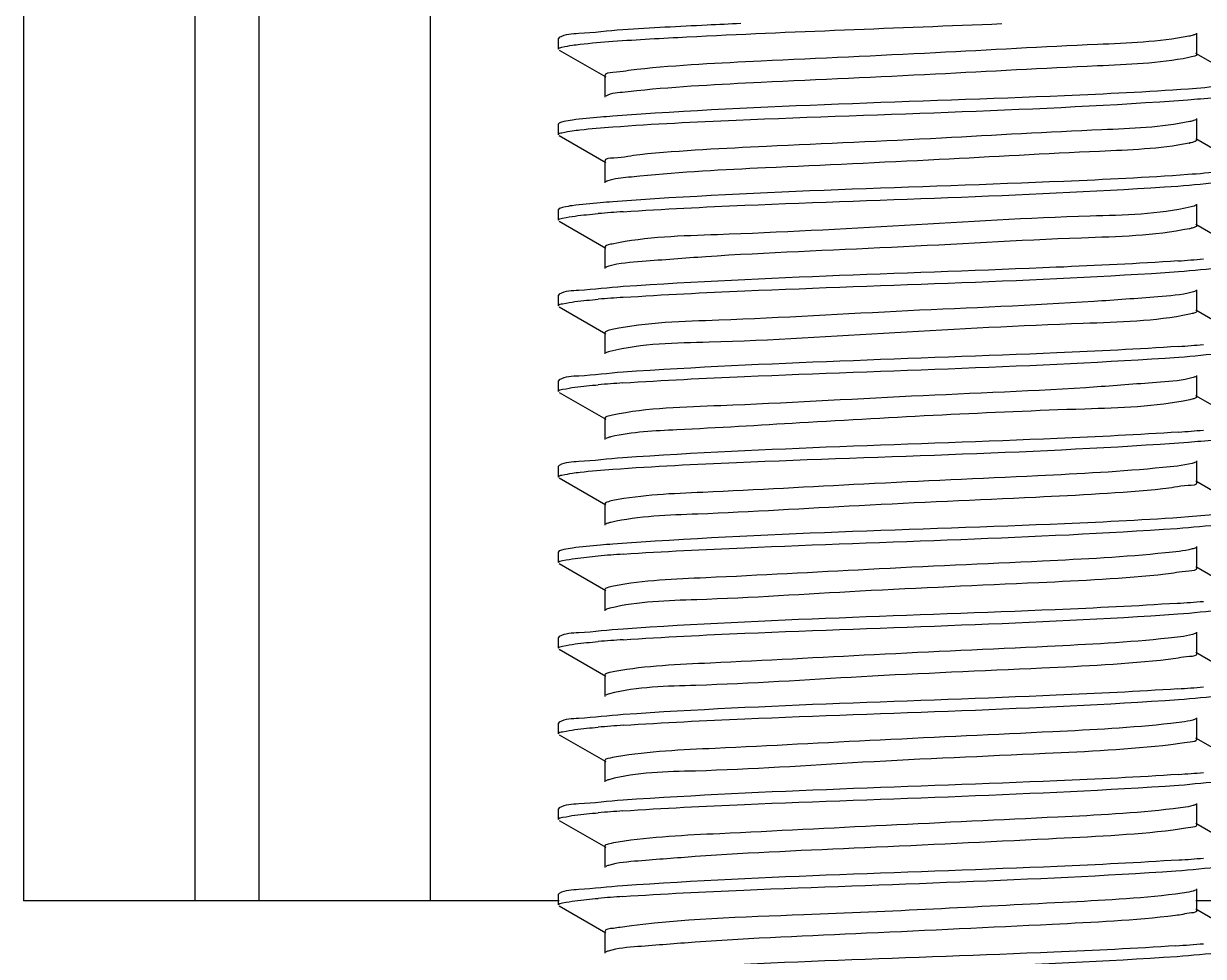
# Model space of a CAD drawing. Extents: x 54907 to 703237, y -798661 to -546661.
# Drawn here: x 370153.7 to 370508.3, y -582503.1 to -582222.8 of the extents above; entities that cross this region are included whole.
import ezdxf

# ---------------------------------------------------------------- set-up
doc = ezdxf.new("R2010")
doc.units = 0
doc.header["$LTSCALE"] = 1000
doc.header["$MEASUREMENT"] = 0

# ---------------------------------------------------------------- blocks, each defined once
blk = doc.blocks.new('gfhhrryyfd')
at = {"linetype": 'Continuous'}
for p, q in [((3693152.86, -1741005.43), (3693152.86, -1744418.97)), ((3693187.15, -1741005.43), (3693187.15, -1744418.97)), ((3693200.01, -1741005.43), (3693200.01, -1744418.97)), ((3693234.3, -1741005.43), (3693234.3, -1744418.97)), ((3693260.18, -1744246), (3693260.01, -1744246.19)), ((3693260.01, -1744248.33), (3693260.01, -1744246.19)), ((3693260.01, -1744248.33), (3693260.01, -1744246.19)), ((3693387.9, -1744249.4), (3693387.9, -1744245.12)), ((3693260.18, -1744248.52), (3693269.48, -1744253.91)), ((3693397.01, -1744254.57), (3693387.71, -1744249.19)), ((3693269.29, -1744253.69), (3693269.29, -1744257.98)), ((3693387.9, -1744266.55), (3693387.9, -1744262.26)), ((3693260.18, -1744263.15), (3693260.01, -1744263.33)), ((3693260.01, -1744265.48), (3693260.01, -1744263.33)), ((3693260.01, -1744265.48), (3693260.01, -1744263.33)), ((3693260.18, -1744265.66), (3693269.48, -1744271.05)), ((3693397.01, -1744271.72), (3693387.71, -1744266.33)), ((3693269.29, -1744270.83), (3693269.29, -1744275.12)), ((3693387.9, -1744283.69), (3693387.9, -1744279.41)), ((3693260.18, -1744280.29), (3693260.01, -1744280.48)), ((3693260.01, -1744282.62), (3693260.01, -1744280.48)), ((3693260.01, -1744282.62), (3693260.01, -1744280.48)), ((3693260.18, -1744282.81), (3693269.48, -1744288.2)), ((3693397.01, -1744288.86), (3693387.71, -1744283.48)), ((3693269.29, -1744287.98), (3693269.29, -1744292.27)), ((3693260.18, -1744297.44), (3693260.01, -1744297.62)), ((3693260.01, -1744299.77), (3693260.01, -1744297.62)), ((3693260.01, -1744299.77), (3693260.01, -1744297.62)), ((3693387.9, -1744300.84), (3693387.9, -1744296.55)), ((3693260.18, -1744299.95), (3693269.48, -1744305.34)), ((3693397.01, -1744306.01), (3693387.71, -1744300.62)), ((3693386.99, -1744301.32), (3693386.43, -1744301.45)), ((3693269.29, -1744305.12), (3693269.29, -1744309.41)), ((3693260.18, -1744314.58), (3693260.01, -1744314.77)), ((3693260.01, -1744316.91), (3693260.01, -1744314.77)), ((3693260.01, -1744316.91), (3693260.01, -1744314.77)), ((3693387.9, -1744317.98), (3693387.9, -1744313.7)), ((3693260.18, -1744317.1), (3693269.48, -1744322.49)), ((3693387.18, -1744318.41), (3693386.46, -1744318.59)), ((3693397.01, -1744323.15), (3693387.71, -1744317.77)), ((3693269.29, -1744322.27), (3693269.29, -1744326.56)), ((3693387.9, -1744335.13), (3693387.9, -1744330.84)), ((3693260.18, -1744331.73), (3693260.01, -1744331.91)), ((3693260.01, -1744334.06), (3693260.01, -1744331.91)), ((3693260.01, -1744334.06), (3693260.01, -1744331.91)), ((3693260.18, -1744334.25), (3693269.48, -1744339.63)), ((3693397.01, -1744340.3), (3693387.71, -1744334.91)), ((3693269.29, -1744339.42), (3693269.29, -1744343.7)), ((3693387.9, -1744352.27), (3693387.9, -1744347.99)), ((3693260.18, -1744348.87), (3693260.01, -1744349.06)), ((3693260.01, -1744351.2), (3693260.01, -1744349.06)), ((3693260.01, -1744351.2), (3693260.01, -1744349.06)), ((3693260.18, -1744351.39), (3693269.48, -1744356.78)), ((3693397.01, -1744357.44), (3693387.71, -1744352.06)), ((3693269.29, -1744356.56), (3693269.29, -1744360.85)), ((3693260.18, -1744366.02), (3693260.01, -1744366.2)), ((3693260.01, -1744368.35), (3693260.01, -1744366.2)), ((3693260.01, -1744368.35), (3693260.01, -1744366.2)), ((3693387.9, -1744369.42), (3693387.9, -1744365.13)), ((3693260.18, -1744368.54), (3693269.48, -1744373.92)), ((3693397.01, -1744374.59), (3693387.71, -1744369.2)), ((3693269.29, -1744373.71), (3693269.29, -1744377.99)), ((3693260.18, -1744383.16), (3693260.01, -1744383.35)), ((3693260.01, -1744385.49), (3693260.01, -1744383.35)), ((3693260.01, -1744385.49), (3693260.01, -1744383.35)), ((3693387.9, -1744386.56), (3693387.9, -1744382.28)), ((3693260.18, -1744385.68), (3693269.48, -1744391.07)), ((3693397.01, -1744391.73), (3693387.71, -1744386.35)), ((3693269.29, -1744390.85), (3693269.29, -1744395.14)), ((3693387.9, -1744403.71), (3693387.9, -1744399.42)), ((3693260.18, -1744400.31), (3693260.01, -1744400.5)), ((3693260.01, -1744402.64), (3693260.01, -1744400.5)), ((3693260.01, -1744402.64), (3693260.01, -1744400.5)), ((3693260.18, -1744402.83), (3693269.48, -1744408.21)), ((3693397.01, -1744408.88), (3693387.71, -1744403.49)), ((3693269.29, -1744408), (3693269.29, -1744412.28)), ((3693387.9, -1744420.86), (3693387.9, -1744416.57)), ((3693260.18, -1744418.97), (3693152.86, -1744418.97)), ((3693260.18, -1744417.45), (3693260.01, -1744417.64)), ((3693260.01, -1744419.78), (3693260.01, -1744417.64)), ((3693260.01, -1744419.78), (3693260.01, -1744417.64)), ((3693504.33, -1744418.97), (3693387.71, -1744418.97)), ((3693260.18, -1744419.97), (3693269.48, -1744425.36)), ((3693397.01, -1744426.03), (3693387.71, -1744420.64)), ((3693269.29, -1744425.14), (3693269.29, -1744429.43))]:
    blk.add_line(p, q, dxfattribs=at)
for centre, radius, start, end in [((3693383.36, -1744252.41), 15.06, 281.3918, 282.1324), ((3693292.7, -1744575.57), 295.31, 93.8282, 94.8033), ((3693383.82, -1744271.74), 12.83, 281.5512, 283.2684), ((3693364.4, -1743995.01), 296.41, 273.8155, 274.8057), ((3693292.67, -1744592.33), 294.92, 93.8318, 94.8034), ((3693364.54, -1744013.95), 294.61, 273.8332, 274.8048), ((3693292.6, -1744608.59), 294.04, 93.84, 94.8036), ((3693364.61, -1744031.95), 293.75, 273.8425, 274.8038), ((3693292.69, -1744644.04), 295.2, 93.8293, 94.8034), ((3693364.17, -1744060.72), 299.29, 273.7884, 274.8061), ((3693292.7, -1744661.3), 295.32, 93.8282, 94.8033), ((3693364.39, -1744080.66), 296.48, 273.8148, 274.8057), ((3693292.67, -1744678.07), 294.94, 93.8316, 94.8034), ((3693364.54, -1744099.63), 294.65, 273.8328, 274.8049), ((3693292.6, -1744694.36), 294.08, 93.8397, 94.8036), ((3693364.61, -1744117.66), 293.77, 273.8424, 274.8038), ((3693292.63, -1744711.84), 294.42, 93.8365, 94.8036), ((3693363.87, -1744125.53), 303.07, 273.7545, 274.8058)]:
    blk.add_arc(centre, radius, start, end, dxfattribs=at)
for points, knots in [([(3693270.91, -1744246.77), (3693275.85, -1744246.41), (3693301.81, -1744244.99), (3693327.8, -1744244.1), (3693348.82, -1744243.23)], [0, 0, 0, 0, 0.190688, 1, 1, 1, 1]), ([(3693296.55, -1744243.23), (3693294.3, -1744243.33), (3693286.41, -1744243.7), (3693278.53, -1744244.1), (3693272.9, -1744244.49)], [0, 0, 0, 0, 0.286076, 1, 1, 1, 1]), ([(3693272.9, -1744244.49), (3693269.96, -1744244.69), (3693265.83, -1744245.26), (3693261.33, -1744245.34), (3693260.18, -1744246)], [0, 0, 0, 0, 0.690228, 1, 1, 1, 1]), ([(3693386.26, -1744245.76), (3693380.25, -1744246.94), (3693363.23, -1744247.53), (3693334.73, -1744249.21), (3693303.95, -1744250.55), (3693284, -1744251.57), (3693275.73, -1744252.41)], [0, 0, 0, 0, 0.165781, 0.45908, 0.774887, 1, 1, 1, 1]), ([(3693387.71, -1744245.33), (3693387.54, -1744245.43), (3693387.05, -1744245.59), (3693386.56, -1744245.7), (3693386.26, -1744245.76)], [0, 0, 0, 0, 0.387259, 1, 1, 1, 1]), ([(3693260.01, -1744248.33), (3693260.01, -1744248.06), (3693261.37, -1744247.84), (3693262.09, -1744247.65), (3693262.79, -1744247.55)], [0, 0, 0, 0, 0.274524, 1, 1, 1, 1]), ([(3693262.79, -1744247.55), (3693263.3, -1744247.48), (3693266, -1744247.15), (3693268.71, -1744246.93), (3693270.91, -1744246.77)], [0, 0, 0, 0, 0.191293, 1, 1, 1, 1]), ([(3693386.26, -1744250.05), (3693380.25, -1744251.23), (3693363.23, -1744251.82), (3693334.73, -1744253.5), (3693303.95, -1744254.83), (3693284, -1744255.85), (3693275.73, -1744256.69)], [0, 0, 0, 0, 0.165781, 0.45908, 0.774887, 1, 1, 1, 1]), ([(3693387.89, -1744249.4), (3693387.89, -1744249.58), (3693387.15, -1744249.85), (3693386.67, -1744249.96), (3693386.26, -1744250.05)], [0, 0, 0, 0, 0.291748, 1, 1, 1, 1]), ([(3693275.73, -1744252.41), (3693274.12, -1744252.57), (3693272.61, -1744253.05), (3693269.29, -1744253.1), (3693269.3, -1744253.69)], [0, 0, 0, 0, 0.734361, 1, 1, 1, 1]), ([(3693394.37, -1744255.54), (3693393.85, -1744255.62), (3693391.14, -1744255.95), (3693388.41, -1744256.16), (3693386.21, -1744256.33)], [0, 0, 0, 0, 0.191424, 1, 1, 1, 1]), ([(3693275.73, -1744256.69), (3693274.94, -1744256.77), (3693272.88, -1744257.07), (3693270.62, -1744257.09), (3693269.48, -1744257.76)], [0, 0, 0, 0, 0.375377, 1, 1, 1, 1]), ([(3693386.21, -1744256.33), (3693377.94, -1744256.93), (3693339.5, -1744258.81), (3693301.01, -1744259.56), (3693270.91, -1744261.77)], [0, 0, 0, 0, 0.215525, 1, 1, 1, 1]), ([(3693386.11, -1744258.48), (3693386.96, -1744258.41), (3693389.7, -1744258.2), (3693392.45, -1744257.96), (3693394.34, -1744257.69)], [0, 0, 0, 0, 0.307299, 1, 1, 1, 1]), ([(3693270.87, -1744263.92), (3693279.11, -1744263.31), (3693317.53, -1744261.44), (3693356, -1744260.68), (3693386.11, -1744258.48)], [0, 0, 0, 0, 0.214845, 1, 1, 1, 1]), ([(3693262.79, -1744262.55), (3693262.22, -1744262.63), (3693261.35, -1744262.79), (3693260.45, -1744262.99), (3693260.18, -1744263.15)], [0, 0, 0, 0, 0.643035, 1, 1, 1, 1]), ([(3693270.91, -1744261.77), (3693270.07, -1744261.84), (3693267.36, -1744262.05), (3693264.65, -1744262.29), (3693262.79, -1744262.55)], [0, 0, 0, 0, 0.307528, 1, 1, 1, 1]), ([(3693386.52, -1744262.85), (3693380.74, -1744264.09), (3693363.99, -1744264.59), (3693335.77, -1744266.33), (3693304.88, -1744267.64), (3693284.72, -1744268.67), (3693276.28, -1744269.5)], [0, 0, 0, 0, 0.160645, 0.451989, 0.769743, 1, 1, 1, 1]), ([(3693387.71, -1744262.48), (3693387.56, -1744262.56), (3693387.17, -1744262.7), (3693386.77, -1744262.8), (3693386.52, -1744262.85)], [0, 0, 0, 0, 0.396009, 1, 1, 1, 1]), ([(3693260.01, -1744265.48), (3693260.01, -1744265.21), (3693261.37, -1744264.98), (3693262.09, -1744264.8), (3693262.78, -1744264.7)], [0, 0, 0, 0, 0.274583, 1, 1, 1, 1]), ([(3693262.78, -1744264.7), (3693263.29, -1744264.63), (3693265.98, -1744264.3), (3693268.69, -1744264.08), (3693270.87, -1744263.92)], [0, 0, 0, 0, 0.191287, 1, 1, 1, 1]), ([(3693386.33, -1744267.18), (3693380.44, -1744268.36), (3693363.64, -1744268.93), (3693335.4, -1744270.62), (3693304.67, -1744271.94), (3693284.66, -1744272.96), (3693276.28, -1744273.78)], [0, 0, 0, 0, 0.163506, 0.454907, 0.771081, 1, 1, 1, 1]), ([(3693387.89, -1744266.55), (3693387.89, -1744266.7), (3693387.29, -1744266.96), (3693386.87, -1744267.06), (3693386.52, -1744267.14)], [0, 0, 0, 0, 0.29759, 1, 1, 1, 1]), ([(3693276.28, -1744269.5), (3693274.54, -1744269.67), (3693272.91, -1744270.2), (3693269.29, -1744270.2), (3693269.3, -1744270.83)], [0, 0, 0, 0, 0.735005, 1, 1, 1, 1]), ([(3693269.89, -1744274.73), (3693269.82, -1744274.76), (3693269.67, -1744274.81), (3693269.54, -1744274.87), (3693269.48, -1744274.9)], [0, 0, 0, 0, 0.560435, 1, 1, 1, 1]), ([(3693276.28, -1744273.78), (3693275.54, -1744273.86), (3693273.41, -1744274.1), (3693271.23, -1744274.3), (3693269.89, -1744274.73)], [0, 0, 0, 0, 0.346657, 1, 1, 1, 1]), ([(3693386.11, -1744273.48), (3693377.83, -1744274.08), (3693339.41, -1744275.95), (3693300.94, -1744276.71), (3693270.87, -1744278.92)], [0, 0, 0, 0, 0.21594, 1, 1, 1, 1]), ([(3693384.12, -1744275.76), (3693387.11, -1744275.56), (3693391.29, -1744274.98), (3693395.85, -1744274.9), (3693397.01, -1744274.24)], [0, 0, 0, 0, 0.690459, 1, 1, 1, 1]), ([(3693394.34, -1744272.69), (3693393.82, -1744272.77), (3693391.08, -1744273.1), (3693388.33, -1744273.32), (3693386.11, -1744273.48)], [0, 0, 0, 0, 0.191494, 1, 1, 1, 1]), ([(3693272.98, -1744280.92), (3693281.09, -1744280.36), (3693318.14, -1744278.58), (3693355.23, -1744277.72), (3693384.12, -1744275.76)], [0, 0, 0, 0, 0.219125, 1, 1, 1, 1]), ([(3693270.87, -1744278.92), (3693270.04, -1744278.98), (3693267.34, -1744279.2), (3693264.64, -1744279.44), (3693262.78, -1744279.7)], [0, 0, 0, 0, 0.307539, 1, 1, 1, 1]), ([(3693260.01, -1744282.62), (3693260.01, -1744282.31), (3693261.66, -1744282.1), (3693262.5, -1744281.88), (3693263.33, -1744281.77)], [0, 0, 0, 0, 0.271491, 1, 1, 1, 1]), ([(3693262.78, -1744279.7), (3693262.21, -1744279.78), (3693261.34, -1744279.93), (3693260.45, -1744280.13), (3693260.18, -1744280.29)], [0, 0, 0, 0, 0.642904, 1, 1, 1, 1]), ([(3693386.77, -1744279.94), (3693380.17, -1744281.5), (3693360.81, -1744281.76), (3693329.25, -1744283.7), (3693297.36, -1744285.47), (3693277.65, -1744285.93), (3693270.74, -1744287.38)], [0, 0, 0, 0, 0.174762, 0.494833, 0.817817, 1, 1, 1, 1]), ([(3693387.71, -1744279.62), (3693387.59, -1744279.69), (3693387.28, -1744279.81), (3693386.96, -1744279.89), (3693386.77, -1744279.94)], [0, 0, 0, 0, 0.405964, 1, 1, 1, 1]), ([(3693386.39, -1744284.31), (3693379.32, -1744285.76), (3693359.25, -1744286.2), (3693327.05, -1744288.23), (3693297.6, -1744289.25), (3693278.79, -1744290.75), (3693272.24, -1744291.21), (3693270.08, -1744291.82)], [0, 0, 0, 0, 0.185871, 0.51286, 0.832554, 0.942221, 1, 1, 1, 1]), ([(3693387.89, -1744283.69), (3693387.89, -1744283.82), (3693387.41, -1744284.07), (3693387.05, -1744284.16), (3693386.77, -1744284.23)], [0, 0, 0, 0, 0.304804, 1, 1, 1, 1]), ([(3693270.74, -1744287.38), (3693270.37, -1744287.45), (3693269.94, -1744287.55), (3693269.3, -1744287.82), (3693269.3, -1744287.98)], [0, 0, 0, 0, 0.704965, 1, 1, 1, 1]), ([(3693384.12, -1744290.76), (3693376, -1744291.31), (3693338.95, -1744293.1), (3693301.86, -1744293.95), (3693272.98, -1744295.92)], [0, 0, 0, 0, 0.219533, 1, 1, 1, 1]), ([(3693384.24, -1744292.9), (3693387.2, -1744292.7), (3693391.34, -1744292.12), (3693395.86, -1744292.04), (3693397.01, -1744291.38)], [0, 0, 0, 0, 0.690288, 1, 1, 1, 1]), ([(3693270.08, -1744291.82), (3693269.96, -1744291.86), (3693269.76, -1744291.92), (3693269.56, -1744292), (3693269.48, -1744292.05)], [0, 0, 0, 0, 0.574666, 1, 1, 1, 1]), ([(3693272.96, -1744298.06), (3693281.08, -1744297.51), (3693318.17, -1744295.72), (3693355.31, -1744294.87), (3693384.24, -1744292.9)], [0, 0, 0, 0, 0.219209, 1, 1, 1, 1]), ([(3693272.98, -1744295.92), (3693270.02, -1744296.12), (3693265.86, -1744296.7), (3693261.33, -1744296.77), (3693260.18, -1744297.44)], [0, 0, 0, 0, 0.69034, 1, 1, 1, 1]), ([(3693386.99, -1744297.03), (3693384.75, -1744297.62), (3693378.1, -1744298.11), (3693359.17, -1744299.57), (3693329.77, -1744300.62), (3693297.71, -1744302.63), (3693277.78, -1744303.06), (3693270.77, -1744304.52)], [0, 0, 0, 0, 0.059564, 0.170353, 0.490239, 0.815661, 1, 1, 1, 1]), ([(3693387.71, -1744296.77), (3693387.61, -1744296.82), (3693387.38, -1744296.92), (3693387.13, -1744296.99), (3693386.99, -1744297.03)], [0, 0, 0, 0, 0.417288, 1, 1, 1, 1]), ([(3693260.01, -1744299.77), (3693260.01, -1744299.45), (3693261.66, -1744299.25), (3693262.49, -1744299.02), (3693263.32, -1744298.92)], [0, 0, 0, 0, 0.271519, 1, 1, 1, 1]), ([(3693387.89, -1744300.84), (3693387.89, -1744300.95), (3693387.52, -1744301.18), (3693387.22, -1744301.26), (3693386.99, -1744301.32)], [0, 0, 0, 0, 0.313757, 1, 1, 1, 1]), ([(3693386.43, -1744301.45), (3693379.46, -1744302.9), (3693359.62, -1744303.36), (3693327.58, -1744305.11), (3693296.06, -1744307.14), (3693276.75, -1744307.27), (3693270.28, -1744308.91)], [0, 0, 0, 0, 0.183514, 0.508051, 0.828043, 1, 1, 1, 1]), ([(3693270.77, -1744304.52), (3693270.39, -1744304.59), (3693269.95, -1744304.69), (3693269.3, -1744304.97), (3693269.3, -1744305.12)], [0, 0, 0, 0, 0.705452, 1, 1, 1, 1]), ([(3693384.24, -1744307.9), (3693376.12, -1744308.45), (3693339.03, -1744310.24), (3693301.89, -1744311.1), (3693272.96, -1744313.06)], [0, 0, 0, 0, 0.219183, 1, 1, 1, 1]), ([(3693270.28, -1744308.91), (3693270.12, -1744308.95), (3693269.85, -1744309.03), (3693269.58, -1744309.14), (3693269.48, -1744309.19)], [0, 0, 0, 0, 0.587032, 1, 1, 1, 1]), ([(3693272.91, -1744315.21), (3693281.03, -1744314.66), (3693318.16, -1744312.87), (3693355.34, -1744312.01), (3693384.3, -1744310.04)], [0, 0, 0, 0, 0.219118, 1, 1, 1, 1]), ([(3693384.3, -1744310.04), (3693387.24, -1744309.84), (3693391.37, -1744309.27), (3693395.86, -1744309.19), (3693397.01, -1744308.53)], [0, 0, 0, 0, 0.690194, 1, 1, 1, 1]), ([(3693272.96, -1744313.06), (3693270, -1744313.27), (3693265.85, -1744313.84), (3693261.33, -1744313.92), (3693260.18, -1744314.58)], [0, 0, 0, 0, 0.690307, 1, 1, 1, 1]), ([(3693387.18, -1744314.12), (3693385.07, -1744314.75), (3693378.57, -1744315.19), (3693359.83, -1744316.71), (3693330.36, -1744317.72), (3693298.08, -1744319.75), (3693277.93, -1744320.2), (3693270.82, -1744321.65)], [0, 0, 0, 0, 0.056727, 0.165723, 0.485276, 0.813183, 1, 1, 1, 1]), ([(3693387.71, -1744313.91), (3693387.64, -1744313.96), (3693387.46, -1744314.03), (3693387.29, -1744314.09), (3693387.18, -1744314.12)], [0, 0, 0, 0, 0.430302, 1, 1, 1, 1]), ([(3693260.01, -1744316.91), (3693260.01, -1744316.6), (3693261.65, -1744316.4), (3693262.48, -1744316.17), (3693263.31, -1744316.06)], [0, 0, 0, 0, 0.271583, 1, 1, 1, 1]), ([(3693386.46, -1744318.59), (3693379.58, -1744320.03), (3693353.33, -1744320.69), (3693319.14, -1744322.54), (3693287.55, -1744324.48), (3693274.83, -1744325.02), (3693270.51, -1744326)], [0, 0, 0, 0, 0.181467, 0.673532, 0.885685, 1, 1, 1, 1]), ([(3693387.89, -1744317.98), (3693387.89, -1744318.08), (3693387.62, -1744318.28), (3693387.37, -1744318.35), (3693387.18, -1744318.41)], [0, 0, 0, 0, 0.324978, 1, 1, 1, 1]), ([(3693270.82, -1744321.65), (3693270.43, -1744321.73), (3693269.98, -1744321.83), (3693269.3, -1744322.11), (3693269.3, -1744322.27)], [0, 0, 0, 0, 0.706285, 1, 1, 1, 1]), ([(3693270.51, -1744326), (3693270.3, -1744326.05), (3693269.95, -1744326.14), (3693269.61, -1744326.27), (3693269.48, -1744326.34)], [0, 0, 0, 0, 0.59783, 1, 1, 1, 1]), ([(3693384.3, -1744325.04), (3693376.17, -1744325.6), (3693339.04, -1744327.38), (3693301.87, -1744328.24), (3693272.91, -1744330.21)], [0, 0, 0, 0, 0.219053, 1, 1, 1, 1]), ([(3693386.21, -1744327.05), (3693387.05, -1744326.99), (3693389.77, -1744326.77), (3693392.5, -1744326.53), (3693394.37, -1744326.27)], [0, 0, 0, 0, 0.307391, 1, 1, 1, 1]), ([(3693270.91, -1744332.5), (3693279.16, -1744331.89), (3693317.6, -1744330.02), (3693356.09, -1744329.26), (3693386.21, -1744327.05)], [0, 0, 0, 0, 0.215143, 1, 1, 1, 1]), ([(3693272.91, -1744330.21), (3693269.96, -1744330.41), (3693265.83, -1744330.99), (3693261.33, -1744331.07), (3693260.18, -1744331.73)], [0, 0, 0, 0, 0.690231, 1, 1, 1, 1]), ([(3693387.71, -1744331.06), (3693387.47, -1744331.2), (3693385.28, -1744331.78), (3693383.06, -1744331.97), (3693381.11, -1744332.16)], [0, 0, 0, 0, 0.122661, 1, 1, 1, 1]), ([(3693260.01, -1744334.06), (3693260.01, -1744333.79), (3693261.37, -1744333.56), (3693262.09, -1744333.38), (3693262.79, -1744333.28)], [0, 0, 0, 0, 0.274522, 1, 1, 1, 1]), ([(3693262.79, -1744333.28), (3693263.3, -1744333.21), (3693266, -1744332.87), (3693268.71, -1744332.66), (3693270.91, -1744332.5)], [0, 0, 0, 0, 0.191293, 1, 1, 1, 1]), ([(3693381.11, -1744332.16), (3693372.77, -1744332.99), (3693352.78, -1744334.01), (3693322.03, -1744335.34), (3693293.7, -1744337.02), (3693276.81, -1744337.6), (3693270.88, -1744338.78)], [0, 0, 0, 0, 0.227541, 0.543602, 0.835698, 1, 1, 1, 1]), ([(3693387.89, -1744335.13), (3693387.9, -1744335.74), (3693384.39, -1744335.76), (3693382.8, -1744336.28), (3693381.11, -1744336.45)], [0, 0, 0, 0, 0.265215, 1, 1, 1, 1]), ([(3693381.11, -1744336.45), (3693372.64, -1744337.29), (3693352.33, -1744338.33), (3693321.22, -1744339.62), (3693292.93, -1744341.44), (3693276.17, -1744341.84), (3693270.48, -1744343.16)], [0, 0, 0, 0, 0.230468, 0.550002, 0.841978, 1, 1, 1, 1]), ([(3693270.88, -1744338.78), (3693270.48, -1744338.86), (3693270.01, -1744338.97), (3693269.3, -1744339.25), (3693269.3, -1744339.42)], [0, 0, 0, 0, 0.707378, 1, 1, 1, 1]), ([(3693270.48, -1744343.16), (3693270.28, -1744343.2), (3693269.94, -1744343.29), (3693269.61, -1744343.41), (3693269.48, -1744343.48)], [0, 0, 0, 0, 0.596305, 1, 1, 1, 1]), ([(3693386.21, -1744342.05), (3693377.94, -1744342.66), (3693339.5, -1744344.53), (3693301.01, -1744345.29), (3693270.91, -1744347.5)], [0, 0, 0, 0, 0.215512, 1, 1, 1, 1]), ([(3693383.95, -1744344.35), (3693386.97, -1744344.15), (3693391.21, -1744343.56), (3693395.83, -1744343.49), (3693397.01, -1744342.82)], [0, 0, 0, 0, 0.690713, 1, 1, 1, 1]), ([(3693394.37, -1744341.27), (3693393.86, -1744341.34), (3693391.14, -1744341.67), (3693388.42, -1744341.89), (3693386.21, -1744342.05)], [0, 0, 0, 0, 0.19142, 1, 1, 1, 1]), ([(3693272.98, -1744349.5), (3693281.06, -1744348.95), (3693318.05, -1744347.17), (3693355.09, -1744346.3), (3693383.95, -1744344.35)], [0, 0, 0, 0, 0.218853, 1, 1, 1, 1]), ([(3693270.91, -1744347.5), (3693270.07, -1744347.56), (3693267.36, -1744347.77), (3693264.65, -1744348.02), (3693262.79, -1744348.28)], [0, 0, 0, 0, 0.307528, 1, 1, 1, 1]), ([(3693260.01, -1744351.2), (3693260.01, -1744350.89), (3693261.66, -1744350.69), (3693262.5, -1744350.46), (3693263.33, -1744350.35)], [0, 0, 0, 0, 0.271499, 1, 1, 1, 1]), ([(3693262.79, -1744348.28), (3693262.22, -1744348.36), (3693261.35, -1744348.51), (3693260.45, -1744348.71), (3693260.18, -1744348.87)], [0, 0, 0, 0, 0.643038, 1, 1, 1, 1]), ([(3693381.65, -1744349.25), (3693373.45, -1744350.1), (3693353.58, -1744351.11), (3693322.85, -1744352.46), (3693294.25, -1744354.11), (3693277.12, -1744354.73), (3693271.04, -1744355.9)], [0, 0, 0, 0, 0.223225, 0.538318, 0.832334, 1, 1, 1, 1]), ([(3693387.71, -1744348.2), (3693387.49, -1744348.33), (3693385.48, -1744348.89), (3693383.44, -1744349.07), (3693381.65, -1744349.25)], [0, 0, 0, 0, 0.124823, 1, 1, 1, 1]), ([(3693387.89, -1744352.27), (3693387.9, -1744352.84), (3693384.69, -1744352.91), (3693383.21, -1744353.38), (3693381.65, -1744353.54)], [0, 0, 0, 0, 0.265945, 1, 1, 1, 1]), ([(3693381.65, -1744353.54), (3693373.21, -1744354.41), (3693352.79, -1744355.45), (3693321.42, -1744356.73), (3693292.89, -1744358.65), (3693275.98, -1744358.94), (3693270.33, -1744360.34)], [0, 0, 0, 0, 0.228361, 0.549652, 0.8435, 1, 1, 1, 1]), ([(3693271.04, -1744355.9), (3693270.6, -1744355.98), (3693270.09, -1744356.1), (3693269.3, -1744356.38), (3693269.3, -1744356.56)], [0, 0, 0, 0, 0.710122, 1, 1, 1, 1]), ([(3693383.95, -1744359.36), (3693375.81, -1744359.9), (3693338.82, -1744361.68), (3693301.79, -1744362.54), (3693272.98, -1744364.5)], [0, 0, 0, 0, 0.220125, 1, 1, 1, 1]), ([(3693384.12, -1744361.49), (3693387.1, -1744361.28), (3693391.29, -1744360.71), (3693395.85, -1744360.63), (3693397.01, -1744359.96)], [0, 0, 0, 0, 0.690466, 1, 1, 1, 1]), ([(3693270.33, -1744360.34), (3693270.16, -1744360.38), (3693269.87, -1744360.46), (3693269.59, -1744360.57), (3693269.48, -1744360.63)], [0, 0, 0, 0, 0.588945, 1, 1, 1, 1]), ([(3693272.98, -1744366.64), (3693281.09, -1744366.09), (3693318.14, -1744364.31), (3693355.23, -1744363.45), (3693384.12, -1744361.49)], [0, 0, 0, 0, 0.219119, 1, 1, 1, 1]), ([(3693272.98, -1744364.5), (3693270.01, -1744364.7), (3693265.86, -1744365.28), (3693261.33, -1744365.35), (3693260.18, -1744366.02)], [0, 0, 0, 0, 0.69033, 1, 1, 1, 1]), ([(3693382.18, -1744366.34), (3693374.15, -1744367.2), (3693354.49, -1744368.2), (3693323.9, -1744369.57), (3693295.04, -1744371.18), (3693277.63, -1744371.87), (3693271.33, -1744372.99)], [0, 0, 0, 0, 0.218113, 0.531271, 0.827228, 1, 1, 1, 1]), ([(3693387.71, -1744365.35), (3693387.5, -1744365.47), (3693385.67, -1744366), (3693383.8, -1744366.17), (3693382.18, -1744366.34)], [0, 0, 0, 0, 0.127123, 1, 1, 1, 1]), ([(3693260.01, -1744368.35), (3693260.01, -1744368.04), (3693261.66, -1744367.83), (3693262.5, -1744367.6), (3693263.33, -1744367.5)], [0, 0, 0, 0, 0.271491, 1, 1, 1, 1]), ([(3693387.89, -1744369.42), (3693387.9, -1744369.94), (3693384.97, -1744370.05), (3693383.6, -1744370.47), (3693382.18, -1744370.63)], [0, 0, 0, 0, 0.266757, 1, 1, 1, 1]), ([(3693382.18, -1744370.63), (3693373.77, -1744371.53), (3693353.26, -1744372.57), (3693321.66, -1744373.85), (3693292.91, -1744375.85), (3693275.83, -1744376.03), (3693270.21, -1744377.51)], [0, 0, 0, 0, 0.225996, 0.548844, 0.844625, 1, 1, 1, 1]), ([(3693271.33, -1744372.99), (3693270.82, -1744373.08), (3693270.25, -1744373.21), (3693269.3, -1744373.5), (3693269.29, -1744373.71)], [0, 0, 0, 0, 0.714571, 1, 1, 1, 1]), ([(3693384.12, -1744376.49), (3693376, -1744377.04), (3693338.95, -1744378.82), (3693301.86, -1744379.68), (3693272.98, -1744381.64)], [0, 0, 0, 0, 0.219548, 1, 1, 1, 1]), ([(3693270.21, -1744377.51), (3693270.06, -1744377.55), (3693269.82, -1744377.62), (3693269.58, -1744377.72), (3693269.48, -1744377.77)], [0, 0, 0, 0, 0.582235, 1, 1, 1, 1]), ([(3693272.96, -1744383.79), (3693281.08, -1744383.24), (3693318.17, -1744381.45), (3693355.31, -1744380.59), (3693384.24, -1744378.62)], [0, 0, 0, 0, 0.219209, 1, 1, 1, 1]), ([(3693384.24, -1744378.62), (3693387.19, -1744378.42), (3693391.34, -1744377.85), (3693395.86, -1744377.77), (3693397.01, -1744377.11)], [0, 0, 0, 0, 0.690293, 1, 1, 1, 1]), ([(3693272.98, -1744381.64), (3693270.02, -1744381.85), (3693265.86, -1744382.42), (3693261.33, -1744382.5), (3693260.18, -1744383.16)], [0, 0, 0, 0, 0.69034, 1, 1, 1, 1]), ([(3693382.68, -1744383.43), (3693374.83, -1744384.31), (3693355.4, -1744385.29), (3693324.95, -1744386.68), (3693295.84, -1744388.25), (3693278.16, -1744389.01), (3693271.66, -1744390.08)], [0, 0, 0, 0, 0.213019, 0.524248, 0.822139, 1, 1, 1, 1]), ([(3693387.71, -1744382.5), (3693387.52, -1744382.61), (3693385.86, -1744383.1), (3693384.15, -1744383.27), (3693382.68, -1744383.43)], [0, 0, 0, 0, 0.129618, 1, 1, 1, 1]), ([(3693260.01, -1744385.49), (3693260.01, -1744385.18), (3693261.66, -1744384.98), (3693262.49, -1744384.75), (3693263.32, -1744384.64)], [0, 0, 0, 0, 0.271518, 1, 1, 1, 1]), ([(3693382.68, -1744387.72), (3693374.33, -1744388.65), (3693353.75, -1744389.68), (3693321.95, -1744390.96), (3693292.97, -1744393.06), (3693275.71, -1744393.12), (3693270.11, -1744394.68)], [0, 0, 0, 0, 0.223404, 0.547643, 0.845414, 1, 1, 1, 1]), ([(3693387.89, -1744386.56), (3693387.9, -1744387.04), (3693385.24, -1744387.19), (3693383.98, -1744387.57), (3693382.68, -1744387.72)], [0, 0, 0, 0, 0.267771, 1, 1, 1, 1]), ([(3693271.66, -1744390.08), (3693271.06, -1744390.18), (3693270.42, -1744390.33), (3693269.3, -1744390.61), (3693269.29, -1744390.85)], [0, 0, 0, 0, 0.718256, 1, 1, 1, 1]), ([(3693270.11, -1744394.68), (3693269.99, -1744394.72), (3693269.77, -1744394.78), (3693269.57, -1744394.87), (3693269.48, -1744394.92)], [0, 0, 0, 0, 0.57614, 1, 1, 1, 1]), ([(3693384.24, -1744393.63), (3693376.12, -1744394.18), (3693339.02, -1744395.97), (3693301.89, -1744396.82), (3693272.96, -1744398.79)], [0, 0, 0, 0, 0.219191, 1, 1, 1, 1]), ([(3693384.3, -1744395.77), (3693387.24, -1744395.56), (3693391.37, -1744394.99), (3693395.86, -1744394.91), (3693397.01, -1744394.25)], [0, 0, 0, 0, 0.690195, 1, 1, 1, 1]), ([(3693272.91, -1744400.94), (3693281.04, -1744400.38), (3693318.16, -1744398.59), (3693355.34, -1744397.74), (3693384.3, -1744395.77)], [0, 0, 0, 0, 0.219123, 1, 1, 1, 1]), ([(3693272.96, -1744398.79), (3693270, -1744398.99), (3693265.85, -1744399.57), (3693261.33, -1744399.64), (3693260.18, -1744400.31)], [0, 0, 0, 0, 0.690309, 1, 1, 1, 1]), ([(3693387.71, -1744399.64), (3693387.53, -1744399.74), (3693386.03, -1744400.21), (3693384.49, -1744400.37), (3693383.15, -1744400.52)], [0, 0, 0, 0, 0.132296, 1, 1, 1, 1]), ([(3693260.01, -1744402.64), (3693260.01, -1744402.33), (3693261.65, -1744402.12), (3693262.48, -1744401.9), (3693263.31, -1744401.79)], [0, 0, 0, 0, 0.271581, 1, 1, 1, 1]), ([(3693383.15, -1744400.52), (3693375.49, -1744401.42), (3693356.29, -1744402.38), (3693326, -1744403.8), (3693296.66, -1744405.33), (3693278.71, -1744406.13), (3693272, -1744407.17)], [0, 0, 0, 0, 0.207939, 0.517244, 0.817064, 1, 1, 1, 1]), ([(3693383.15, -1744404.81), (3693374.87, -1744405.78), (3693354.24, -1744406.74), (3693322.34, -1744408.35), (3693294.87, -1744409.44), (3693277.83, -1744410.84), (3693271.96, -1744411.29), (3693270.03, -1744411.85)], [0, 0, 0, 0, 0.220594, 0.546057, 0.845846, 0.946724, 1, 1, 1, 1]), ([(3693387.89, -1744403.71), (3693387.9, -1744404.15), (3693385.5, -1744404.33), (3693384.34, -1744404.67), (3693383.15, -1744404.81)], [0, 0, 0, 0, 0.268974, 1, 1, 1, 1]), ([(3693272, -1744407.17), (3693271.32, -1744407.27), (3693270.6, -1744407.45), (3693269.3, -1744407.73), (3693269.29, -1744408)], [0, 0, 0, 0, 0.721341, 1, 1, 1, 1]), ([(3693270.03, -1744411.85), (3693269.92, -1744411.88), (3693269.74, -1744411.94), (3693269.56, -1744412.02), (3693269.48, -1744412.07)], [0, 0, 0, 0, 0.570618, 1, 1, 1, 1]), ([(3693384.3, -1744410.77), (3693376.17, -1744411.32), (3693339.04, -1744413.11), (3693301.87, -1744413.97), (3693272.91, -1744415.94)], [0, 0, 0, 0, 0.219054, 1, 1, 1, 1]), ([(3693383.72, -1744412.95), (3693386.8, -1744412.74), (3693391.11, -1744412.15), (3693395.81, -1744412.09), (3693397.01, -1744411.4)], [0, 0, 0, 0, 0.691024, 1, 1, 1, 1]), ([(3693272.93, -1744418.08), (3693280.98, -1744417.53), (3693317.91, -1744415.75), (3693354.89, -1744414.88), (3693383.72, -1744412.95)], [0, 0, 0, 0, 0.218385, 1, 1, 1, 1]), ([(3693272.91, -1744415.94), (3693269.96, -1744416.14), (3693265.83, -1744416.71), (3693261.33, -1744416.79), (3693260.18, -1744417.45)], [0, 0, 0, 0, 0.690234, 1, 1, 1, 1]), ([(3693260.01, -1744419.78), (3693260.01, -1744419.47), (3693261.66, -1744419.27), (3693262.49, -1744419.04), (3693263.31, -1744418.93)], [0, 0, 0, 0, 0.271558, 1, 1, 1, 1]), ([(3693383.61, -1744417.61), (3693376.13, -1744418.53), (3693351.27, -1744419.72), (3693314.23, -1744421.83), (3693284.53, -1744422.5), (3693272.37, -1744424.26)], [0, 0, 0, 0, 0.202876, 0.669154, 1, 1, 1, 1]), ([(3693387.71, -1744416.79), (3693387.54, -1744416.88), (3693386.2, -1744417.31), (3693384.81, -1744417.46), (3693383.61, -1744417.61)], [0, 0, 0, 0, 0.135193, 1, 1, 1, 1]), ([(3693387.89, -1744420.86), (3693387.9, -1744421.26), (3693385.74, -1744421.47), (3693384.68, -1744421.77), (3693383.61, -1744421.9)], [0, 0, 0, 0, 0.270415, 1, 1, 1, 1]), ([(3693383.61, -1744421.9), (3693375.41, -1744422.91), (3693354.74, -1744423.85), (3693322.69, -1744425.49), (3693294.95, -1744426.56), (3693277.77, -1744428), (3693271.88, -1744428.43), (3693269.97, -1744429.02)], [0, 0, 0, 0, 0.217625, 0.544216, 0.8461, 0.947285, 1, 1, 1, 1]), ([(3693272.37, -1744424.26), (3693271.92, -1744424.32), (3693271.05, -1744424.57), (3693269.3, -1744424.52), (3693269.29, -1744425.14)], [0, 0, 0, 0, 0.421667, 1, 1, 1, 1]), ([(3693383.72, -1744427.95), (3693375.57, -1744428.5), (3693338.64, -1744430.27), (3693301.66, -1744431.13), (3693272.93, -1744433.08)], [0, 0, 0, 0, 0.220924, 1, 1, 1, 1]), ([(3693269.97, -1744429.02), (3693269.87, -1744429.05), (3693269.71, -1744429.1), (3693269.55, -1744429.17), (3693269.48, -1744429.21)], [0, 0, 0, 0, 0.565619, 1, 1, 1, 1]), ([(3693272.98, -1744435.22), (3693281.06, -1744434.67), (3693318.05, -1744432.89), (3693355.08, -1744432.02), (3693383.94, -1744430.08)], [0, 0, 0, 0, 0.218842, 1, 1, 1, 1]), ([(3693383.94, -1744430.08), (3693386.97, -1744429.88), (3693391.21, -1744429.29), (3693395.83, -1744429.22), (3693397.01, -1744428.54)], [0, 0, 0, 0, 0.690723, 1, 1, 1, 1])]:
    blk.add_open_spline(points, degree=3, knots=knots, dxfattribs=at)
for points in [[(3693263.33, -1744281.77), (3693264.87, -1744281.57), (3693266.42, -1744281.43), (3693267.97, -1744281.29)], [(3693263.32, -1744298.92), (3693264.87, -1744298.72), (3693266.42, -1744298.57), (3693267.97, -1744298.44)], [(3693263.31, -1744316.06), (3693264.86, -1744315.86), (3693266.42, -1744315.72), (3693267.98, -1744315.58)], [(3693263.33, -1744350.35), (3693264.87, -1744350.15), (3693266.42, -1744350.01), (3693267.97, -1744349.87)], [(3693263.33, -1744367.5), (3693264.87, -1744367.3), (3693266.42, -1744367.15), (3693267.97, -1744367.02)], [(3693263.32, -1744384.64), (3693264.87, -1744384.44), (3693266.42, -1744384.3), (3693267.97, -1744384.17)], [(3693263.31, -1744401.79), (3693264.86, -1744401.59), (3693266.42, -1744401.44), (3693267.98, -1744401.31)], [(3693263.31, -1744418.93), (3693264.86, -1744418.73), (3693266.42, -1744418.59), (3693267.97, -1744418.46)]]:
    blk.add_open_spline(points, degree=3, dxfattribs=at)

msp = doc.modelspace()

# ---------------------------------------------------------------- block references
at = {"lineweight": -3, "xscale": 1.5, "yscale": 1.5, "zscale": 1.5}
msp.add_blockref('gfhhrryyfd', (-5169575.55, 2034142.04), dxfattribs=at)

doc.saveas('drawing.dxf')
